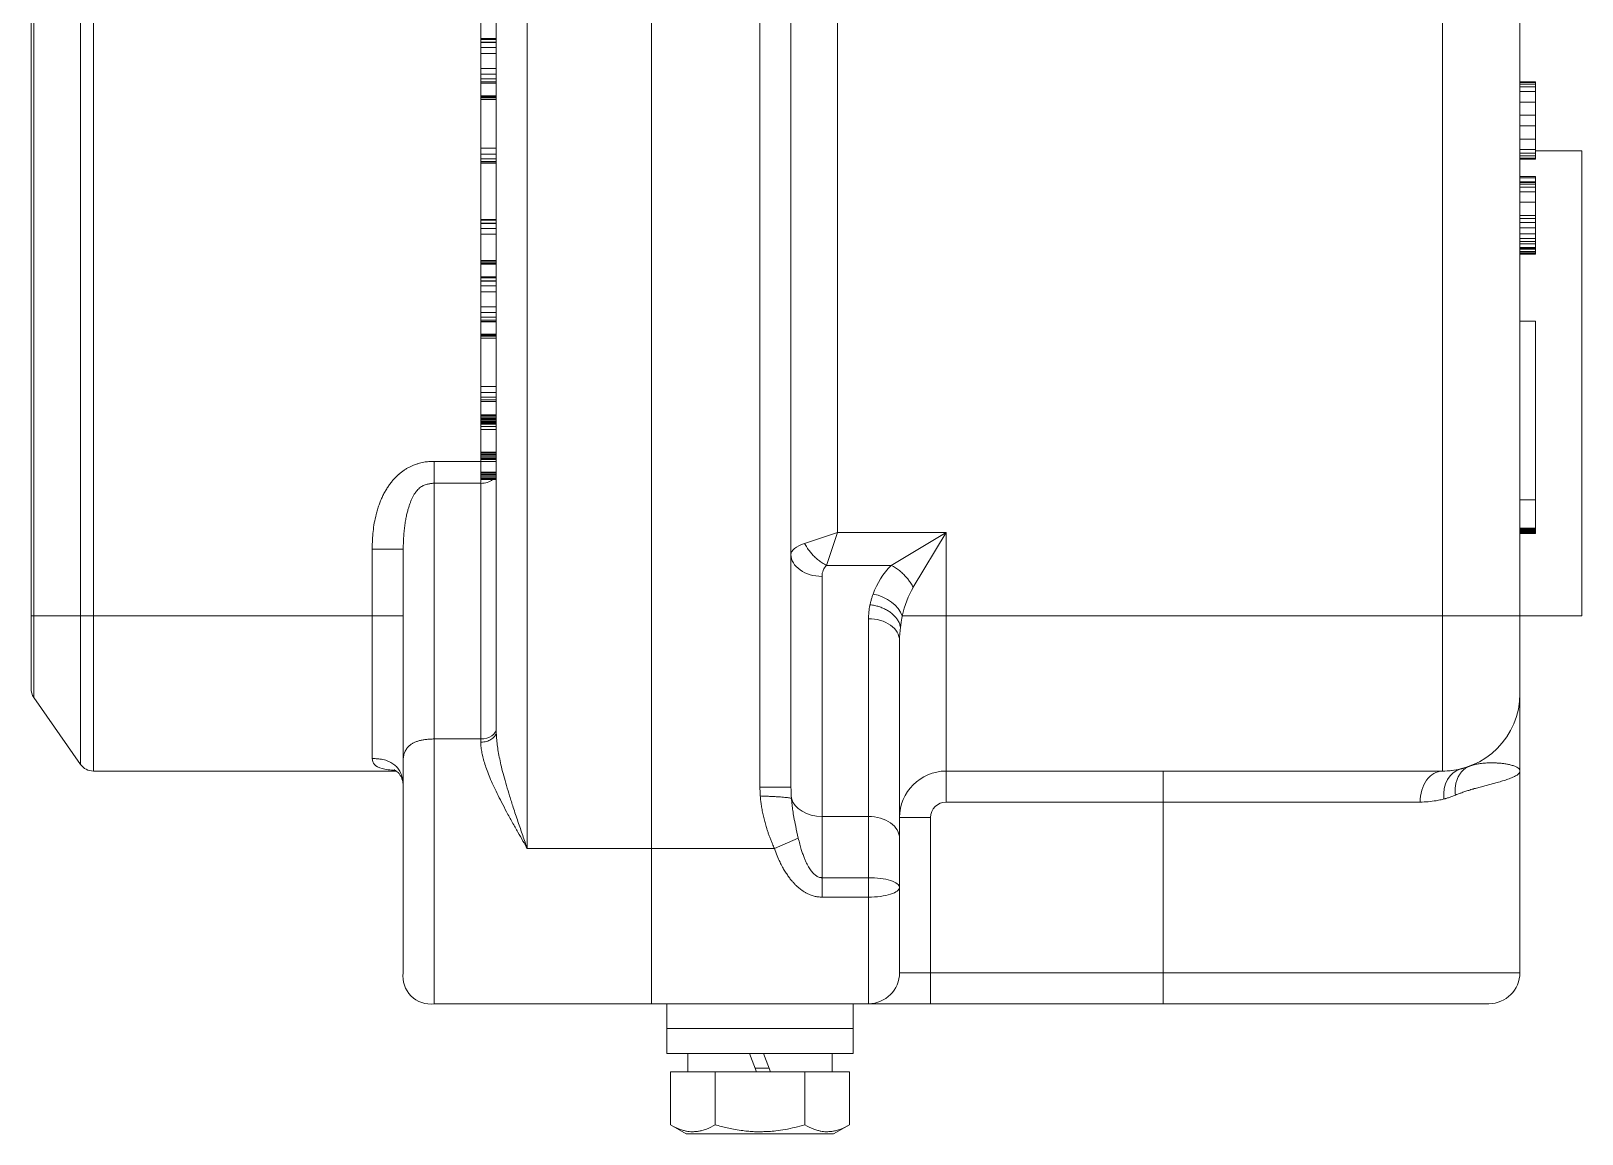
# Model space of a CAD drawing. Header units: millimetres. Extents: x -337 to 383, y -252 to 375.
# Drawn here: x -203.8 to -103.8, y -88.4 to -17.3 of the extents above; entities that cross this region are included whole.
import ezdxf

# ---------------------------------------------------------------- set-up
doc = ezdxf.new("R2010")
doc.units = ezdxf.units.MM
doc.linetypes.add('K5LT_THIN', pattern=[0])

# ---------------------------------------------------------------- blocks, each defined once
blk = doc.blocks.new('U5')
at = {"color": 7, "linetype": 'K5LT_THIN', "lineweight": 18}
for p, q in [((-163.84, -70), (-163.84, 70)), ((-163.84, -70), (-163.84, 70)), ((-203.84, -55), (-203.84, 55)), ((-203.66, -55), (-203.66, 55)), ((-200.64, -55), (-200.64, 55)), ((-199.82, -55), (-199.82, 55)), ((-112.84, -55), (-112.84, 55)), ((-107.84, -55), (-107.84, 25)), ((-171.84, -6), (-171.84, -70)), ((-173.84, -7.55), (-173.84, -62.45)), ((-156.84, -66.03), (-156.84, -8.94)), ((-154.84, -66.03), (-154.84, -8.94)), ((-174.84, -17.76), (-174.84, -12)), ((-151.84, -49.62), (-151.84, -13)), ((-174.84, -17.82), (-174.84, -17.76)), ((-173.84, -17.76), (-174.84, -17.76)), ((-173.84, -17.82), (-174.84, -17.82)), ((-174.84, -18), (-174.84, -17.82)), ((-173.84, -18), (-174.84, -18)), ((-174.84, -18.03), (-174.84, -18)), ((-174.84, -18.34), (-174.84, -18.03)), ((-173.84, -18.03), (-174.84, -18.03)), ((-174.84, -18.72), (-174.84, -18.34)), ((-173.84, -18.34), (-174.84, -18.34)), ((-174.84, -19.69), (-174.84, -18.72)), ((-173.84, -18.72), (-174.84, -18.72)), ((-174.84, -20.06), (-174.84, -19.69)), ((-173.84, -19.69), (-174.84, -19.69)), ((-174.84, -20.37), (-174.84, -20.06)), ((-173.84, -20.06), (-174.84, -20.06)), ((-174.84, -20.55), (-174.84, -20.37)), ((-173.84, -20.37), (-174.84, -20.37)), ((-173.84, -20.55), (-174.84, -20.55)), ((-174.84, -20.64), (-174.84, -20.55)), ((-174.84, -20.65), (-174.84, -20.64)), ((-173.84, -20.64), (-174.84, -20.64)), ((-174.84, -20.65), (-174.84, -20.65)), ((-173.84, -20.65), (-174.84, -20.65)), ((-173.84, -20.65), (-174.84, -20.65)), ((-174.84, -21.46), (-174.84, -20.65)), ((-107.84, -20.55), (-106.84, -20.55)), ((-107.84, -20.59), (-106.84, -20.59)), ((-107.84, -20.71), (-106.84, -20.71)), ((-107.84, -20.89), (-106.84, -20.89)), ((-106.84, -20.55), (-106.84, -20.59)), ((-106.84, -20.59), (-106.84, -20.71)), ((-106.84, -20.71), (-106.84, -20.89)), ((-106.84, -20.89), (-106.84, -21.19)), ((-173.84, -21.46), (-174.84, -21.46)), ((-174.84, -21.47), (-174.84, -21.46)), ((-173.84, -21.47), (-174.84, -21.47)), ((-174.84, -21.5), (-174.84, -21.47)), ((-174.84, -21.52), (-174.84, -21.5)), ((-173.84, -21.5), (-174.84, -21.5)), ((-173.84, -21.52), (-174.84, -21.52)), ((-174.84, -21.59), (-174.84, -21.52)), ((-173.84, -21.59), (-174.84, -21.59)), ((-174.84, -21.7), (-174.84, -21.59)), ((-174.84, -24.84), (-174.84, -21.7)), ((-173.84, -21.7), (-174.84, -21.7)), ((-107.84, -21.19), (-106.84, -21.19)), ((-107.84, -21.87), (-106.84, -21.87)), ((-106.84, -21.19), (-106.84, -21.87)), ((-106.84, -21.87), (-106.84, -22.71)), ((-107.84, -22.71), (-106.84, -22.71)), ((-106.84, -22.71), (-106.84, -23.39)), ((-107.84, -23.39), (-106.84, -23.39)), ((-106.84, -23.39), (-106.84, -24.26)), ((-174.84, -25.22), (-174.84, -24.84)), ((-173.84, -24.84), (-174.84, -24.84)), ((-107.84, -24.26), (-106.84, -24.26)), ((-107.84, -24.92), (-106.84, -24.92)), ((-106.84, -24.26), (-106.84, -24.92)), ((-106.84, -24.92), (-106.84, -25.16)), ((-106.84, -25), (-103.84, -25)), ((-103.84, -25), (-103.84, -55)), ((-174.84, -25.52), (-174.84, -25.22)), ((-173.84, -25.22), (-174.84, -25.22)), ((-173.84, -25.52), (-174.84, -25.52)), ((-174.84, -25.7), (-174.84, -25.52)), ((-173.84, -25.7), (-174.84, -25.7)), ((-174.84, -25.79), (-174.84, -25.7)), ((-174.84, -25.8), (-174.84, -25.79)), ((-173.84, -25.79), (-174.84, -25.79)), ((-174.84, -25.81), (-174.84, -25.8)), ((-173.84, -25.8), (-174.84, -25.8)), ((-173.84, -25.81), (-174.84, -25.81)), ((-174.84, -29.43), (-174.84, -25.81)), ((-107.84, -25.16), (-106.84, -25.16)), ((-107.84, -25.33), (-106.84, -25.33)), ((-107.84, -25.49), (-106.84, -25.49)), ((-107.84, -25.54), (-106.84, -25.54)), ((-106.84, -25.16), (-106.84, -25.33)), ((-106.84, -25.33), (-106.84, -25.49)), ((-106.84, -25.49), (-106.84, -25.54)), ((-107.84, -26.66), (-106.84, -26.66)), ((-107.84, -26.66), (-106.84, -26.66)), ((-107.84, -26.75), (-106.84, -26.75)), ((-106.84, -26.66), (-106.84, -26.66)), ((-106.84, -26.66), (-106.84, -26.75)), ((-106.84, -26.75), (-106.84, -27.01)), ((-107.84, -27.01), (-106.84, -27.01)), ((-107.84, -27.01), (-106.84, -27.01)), ((-107.84, -27.05), (-106.84, -27.05)), ((-107.84, -27.16), (-106.84, -27.16)), ((-107.84, -27.35), (-106.84, -27.35)), ((-107.84, -27.65), (-106.84, -27.65)), ((-106.84, -27.01), (-106.84, -27.05)), ((-106.84, -27.01), (-106.84, -27.01)), ((-106.84, -27.05), (-106.84, -27.16)), ((-106.84, -27.16), (-106.84, -27.35)), ((-106.84, -27.35), (-106.84, -27.65)), ((-106.84, -27.65), (-106.84, -28.32)), ((-107.84, -28.32), (-106.84, -28.32)), ((-106.84, -28.32), (-106.84, -29.17)), ((-173.84, -29.43), (-174.84, -29.43)), ((-174.84, -29.48), (-174.84, -29.43)), ((-174.84, -29.67), (-174.84, -29.48)), ((-173.84, -29.48), (-174.84, -29.48)), ((-173.84, -29.67), (-174.84, -29.67)), ((-174.84, -29.7), (-174.84, -29.67)), ((-174.84, -30.01), (-174.84, -29.7)), ((-173.84, -29.7), (-174.84, -29.7)), ((-107.84, -29.17), (-106.84, -29.17)), ((-107.84, -29.38), (-106.84, -29.38)), ((-107.84, -29.62), (-106.84, -29.62)), ((-107.84, -29.98), (-106.84, -29.98)), ((-106.84, -29.17), (-106.84, -29.38)), ((-106.84, -29.38), (-106.84, -29.62)), ((-106.84, -29.62), (-106.84, -29.98)), ((-106.84, -29.98), (-106.84, -30.35)), ((-174.84, -30.39), (-174.84, -30.01)), ((-173.84, -30.01), (-174.84, -30.01)), ((-174.84, -32.08), (-174.84, -30.39)), ((-173.84, -30.39), (-174.84, -30.39)), ((-107.84, -30.35), (-106.84, -30.35)), ((-107.84, -30.66), (-106.84, -30.66)), ((-107.84, -30.85), (-106.84, -30.85)), ((-107.84, -31), (-106.84, -31)), ((-106.84, -30.35), (-106.84, -30.66)), ((-106.84, -30.66), (-106.84, -30.85)), ((-106.84, -30.85), (-106.84, -31)), ((-106.84, -31), (-106.84, -31.24)), ((-107.84, -31.24), (-106.84, -31.24)), ((-107.84, -31.31), (-106.84, -31.31)), ((-107.84, -31.35), (-106.84, -31.35)), ((-107.84, -31.49), (-106.84, -31.49)), ((-107.84, -31.58), (-106.84, -31.58)), ((-107.84, -31.64), (-106.84, -31.64)), ((-107.84, -31.66), (-106.84, -31.66)), ((-106.84, -31.24), (-106.84, -31.31)), ((-106.84, -31.31), (-106.84, -31.35)), ((-106.84, -31.35), (-106.84, -31.49)), ((-106.84, -31.49), (-106.84, -31.58)), ((-106.84, -31.58), (-106.84, -31.64)), ((-106.84, -31.64), (-106.84, -31.66)), ((-173.84, -32.08), (-174.84, -32.08)), ((-174.84, -32.16), (-174.84, -32.08)), ((-173.84, -32.16), (-174.84, -32.16)), ((-174.84, -32.25), (-174.84, -32.16)), ((-174.84, -32.3), (-174.84, -32.25)), ((-173.84, -32.25), (-174.84, -32.25)), ((-173.84, -32.3), (-174.84, -32.3)), ((-174.84, -32.32), (-174.84, -32.3)), ((-174.84, -32.32), (-174.84, -32.32)), ((-173.84, -32.32), (-174.84, -32.32)), ((-173.84, -32.32), (-174.84, -32.32)), ((-174.84, -33.13), (-174.84, -32.32)), ((-173.84, -33.13), (-174.84, -33.13)), ((-174.84, -33.19), (-174.84, -33.13)), ((-174.84, -33.38), (-174.84, -33.19)), ((-173.84, -33.19), (-174.84, -33.19)), ((-174.84, -33.4), (-174.84, -33.38)), ((-173.84, -33.38), (-174.84, -33.38)), ((-174.84, -33.71), (-174.84, -33.4)), ((-173.84, -33.4), (-174.84, -33.4)), ((-173.84, -33.71), (-174.84, -33.71)), ((-174.84, -34.1), (-174.84, -33.71)), ((-173.84, -34.1), (-174.84, -34.1)), ((-174.84, -35.06), (-174.84, -34.1)), ((-173.84, -35.06), (-174.84, -35.06)), ((-174.84, -35.44), (-174.84, -35.06)), ((-173.84, -35.44), (-174.84, -35.44)), ((-174.84, -35.74), (-174.84, -35.44)), ((-174.84, -35.92), (-174.84, -35.74)), ((-173.84, -35.74), (-174.84, -35.74)), ((-173.84, -35.92), (-174.84, -35.92)), ((-174.84, -36.01), (-174.84, -35.92)), ((-107.84, -36), (-106.84, -36)), ((-106.84, -36), (-106.84, -47.5)), ((-174.84, -36.02), (-174.84, -36.01)), ((-173.84, -36.01), (-174.84, -36.01)), ((-174.84, -36.03), (-174.84, -36.02)), ((-173.84, -36.02), (-174.84, -36.02)), ((-173.84, -36.03), (-174.84, -36.03)), ((-174.84, -36.83), (-174.84, -36.03)), ((-174.84, -36.85), (-174.84, -36.83)), ((-173.84, -36.83), (-174.84, -36.83)), ((-174.84, -36.87), (-174.84, -36.85)), ((-173.84, -36.85), (-174.84, -36.85)), ((-174.84, -36.89), (-174.84, -36.87)), ((-173.84, -36.87), (-174.84, -36.87)), ((-174.84, -36.96), (-174.84, -36.89)), ((-173.84, -36.89), (-174.84, -36.89)), ((-174.84, -37.08), (-174.84, -36.96)), ((-173.84, -36.96), (-174.84, -36.96)), ((-173.84, -37.08), (-174.84, -37.08)), ((-174.84, -40.21), (-174.84, -37.08)), ((-174.84, -40.59), (-174.84, -40.21)), ((-173.84, -40.21), (-174.84, -40.21)), ((-174.84, -40.9), (-174.84, -40.59)), ((-173.84, -40.59), (-174.84, -40.59)), ((-174.84, -41.07), (-174.84, -40.9)), ((-173.84, -40.9), (-174.84, -40.9)), ((-173.84, -41.07), (-174.84, -41.07)), ((-174.84, -41.16), (-174.84, -41.07)), ((-174.84, -41.17), (-174.84, -41.16)), ((-173.84, -41.16), (-174.84, -41.16)), ((-173.84, -41.17), (-174.84, -41.17)), ((-174.84, -41.18), (-174.84, -41.17)), ((-173.84, -41.18), (-174.84, -41.18)), ((-174.84, -42.02), (-174.84, -41.18)), ((-174.84, -42.04), (-174.84, -42.02)), ((-173.84, -42.02), (-174.84, -42.02)), ((-174.84, -42.09), (-174.84, -42.04)), ((-173.84, -42.04), (-174.84, -42.04)), ((-174.84, -42.17), (-174.84, -42.09)), ((-173.84, -42.09), (-174.84, -42.09)), ((-173.84, -42.17), (-174.84, -42.17)), ((-174.84, -42.26), (-174.84, -42.17)), ((-173.84, -42.26), (-174.84, -42.26)), ((-174.84, -42.26), (-174.84, -42.26)), ((-173.84, -42.26), (-174.84, -42.26)), ((-174.84, -42.34), (-174.84, -42.26)), ((-173.84, -42.34), (-174.84, -42.34)), ((-174.84, -42.42), (-174.84, -42.34)), ((-174.84, -42.49), (-174.84, -42.42)), ((-173.84, -42.42), (-174.84, -42.42)), ((-174.84, -42.5), (-174.84, -42.49)), ((-173.84, -42.49), (-174.84, -42.49)), ((-174.84, -42.52), (-174.84, -42.5)), ((-173.84, -42.5), (-174.84, -42.5)), ((-174.84, -42.58), (-174.84, -42.52)), ((-173.84, -42.52), (-174.84, -42.52)), ((-174.84, -42.64), (-174.84, -42.58)), ((-173.84, -42.58), (-174.84, -42.58)), ((-173.84, -42.64), (-174.84, -42.64)), ((-174.84, -42.79), (-174.84, -42.64)), ((-174.84, -42.98), (-174.84, -42.79)), ((-173.84, -42.79), (-174.84, -42.79)), ((-174.84, -44.44), (-174.84, -42.98)), ((-173.84, -42.98), (-174.84, -42.98)), ((-174.84, -44.45), (-174.84, -44.44)), ((-173.84, -44.44), (-174.84, -44.44)), ((-173.84, -44.45), (-174.84, -44.45)), ((-174.84, -44.51), (-174.84, -44.45)), ((-173.84, -44.51), (-174.84, -44.51)), ((-174.84, -44.59), (-174.84, -44.51)), ((-174.84, -44.67), (-174.84, -44.59)), ((-173.84, -44.59), (-174.84, -44.59)), ((-174.84, -44.68), (-174.84, -44.67)), ((-173.84, -44.67), (-174.84, -44.67)), ((-173.84, -44.68), (-174.84, -44.68)), ((-174.84, -44.76), (-174.84, -44.68)), ((-174.84, -44.84), (-174.84, -44.76)), ((-173.84, -44.76), (-174.84, -44.76)), ((-174.84, -44.91), (-174.84, -44.84)), ((-173.84, -44.84), (-174.84, -44.84)), ((-173.84, -44.91), (-174.84, -44.91)), ((-174.84, -44.92), (-174.84, -44.91)), ((-173.84, -44.92), (-174.84, -44.92)), ((-174.84, -45.03), (-174.84, -44.92)), ((-174.84, -45.03), (-177.84, -45.03)), ((-177.84, -46.44), (-177.84, -45.03)), ((-173.84, -45.03), (-174.84, -45.03)), ((-174.84, -45.03), (-174.84, -45.72)), ((-174.84, -45.74), (-174.84, -45.72)), ((-173.84, -45.72), (-174.84, -45.72)), ((-174.84, -45.79), (-174.84, -45.74)), ((-173.84, -45.74), (-174.84, -45.74)), ((-173.84, -45.79), (-174.84, -45.79)), ((-174.84, -45.87), (-174.84, -45.79)), ((-174.84, -45.96), (-174.84, -45.87)), ((-173.84, -45.87), (-174.84, -45.87)), ((-174.84, -46.05), (-174.84, -45.96)), ((-173.84, -45.96), (-174.84, -45.96)), ((-173.84, -45.96), (-174.84, -45.96)), ((-174.84, -45.96), (-174.84, -45.96)), ((-174.84, -46.44), (-177.84, -46.44)), ((-177.84, -62.93), (-177.84, -46.44)), ((-174.84, -46.13), (-174.84, -46.05)), ((-173.84, -46.05), (-174.84, -46.05)), ((-174.84, -46.17), (-174.84, -46.13)), ((-173.84, -46.13), (-174.84, -46.13)), ((-173.84, -46.17), (-174.84, -46.17)), ((-174.84, -46.2), (-174.84, -46.17)), ((-173.84, -46.2), (-174.84, -46.2)), ((-174.84, -46.2), (-174.84, -46.2)), ((-173.84, -46.2), (-174.84, -46.2)), ((-174.84, -46.2), (-174.84, -46.44)), ((-174.84, -62.93), (-174.84, -46.44)), ((-107.84, -47.5), (-106.84, -47.5)), ((-106.84, -47.5), (-106.84, -49.33)), ((-153.96, -50.32), (-151.84, -49.62)), ((-152.55, -51.74), (-151.84, -49.62)), ((-151.84, -49.62), (-144.84, -49.62)), ((-148.38, -51.74), (-144.84, -49.62)), ((-146.96, -53.15), (-144.84, -49.62)), ((-144.84, -49.62), (-144.84, -55)), ((-107.84, -49.33), (-106.84, -49.33)), ((-107.84, -49.39), (-106.84, -49.39)), ((-107.84, -49.44), (-106.84, -49.44)), ((-107.84, -49.49), (-106.84, -49.49)), ((-107.84, -49.55), (-106.84, -49.55)), ((-107.84, -49.61), (-106.84, -49.61)), ((-107.84, -49.64), (-106.84, -49.64)), ((-107.84, -49.67), (-106.84, -49.67)), ((-107.84, -49.68), (-106.84, -49.68)), ((-107.84, -49.69), (-106.84, -49.69)), ((-106.84, -49.33), (-106.84, -49.39)), ((-106.84, -49.39), (-106.84, -49.44)), ((-106.84, -49.44), (-106.84, -49.49)), ((-106.84, -49.49), (-106.84, -49.55)), ((-106.84, -49.55), (-106.84, -49.61)), ((-106.84, -49.61), (-106.84, -49.64)), ((-106.84, -49.64), (-106.84, -49.67)), ((-106.84, -49.67), (-106.84, -49.68)), ((-106.84, -49.68), (-106.84, -49.69)), ((-181.84, -55), (-181.84, -50.69)), ((-179.84, -50.69), (-181.84, -50.69)), ((-179.84, -64.34), (-179.84, -50.69)), ((-152.55, -51.74), (-148.38, -51.74)), ((-152.84, -67.93), (-152.84, -52.44)), ((-203.84, -59.68), (-203.84, -55)), ((-203.84, -55), (-203.66, -55)), ((-203.66, -55), (-200.64, -55)), ((-203.66, -60.26), (-203.66, -55)), ((-200.64, -64.57), (-200.64, -55)), ((-199.82, -55), (-200.64, -55)), ((-181.84, -55), (-199.82, -55)), ((-199.82, -65), (-199.82, -55)), ((-181.84, -64.19), (-181.84, -55)), ((-179.84, -55), (-181.84, -55)), ((-147.66, -55), (-144.84, -55)), ((-144.84, -55), (-112.84, -55)), ((-144.84, -65), (-144.84, -55)), ((-112.84, -55), (-112.84, -65)), ((-107.84, -55), (-112.84, -55)), ((-107.84, -55), (-103.84, -55)), ((-107.84, -55), (-107.84, -60)), ((-149.84, -67.93), (-149.84, -55.17)), ((-147.84, -69.34), (-147.84, -56.59)), ((-107.84, -65), (-107.84, -60)), ((-203.66, -60.26), (-200.64, -64.57)), ((-174.84, -62.93), (-177.84, -62.93)), ((-177.84, -80), (-177.84, -62.93)), ((-174.84, -63.14), (-174.84, -62.93)), ((-180.29, -65), (-199.82, -65)), ((-179.84, -78), (-179.84, -64.34)), ((-144.84, -65), (-112.84, -65)), ((-130.84, -65), (-144.84, -65)), ((-144.84, -65), (-144.84, -67)), ((-112.84, -65), (-130.84, -65)), ((-130.84, -65), (-130.84, -67)), ((-107.84, -65), (-107.84, -78)), ((-107.84, -65), (-107.84, -65)), ((-107.84, -65), (-107.84, -65)), ((-179.84, -65.6), (-179.84, -74.4)), ((-156.84, -66.03), (-154.84, -66.03)), ((-144.84, -67), (-130.84, -67)), ((-130.84, -67), (-130.84, -78)), ((-130.84, -67), (-114.28, -67)), ((-152.84, -67.93), (-149.84, -67.93)), ((-152.84, -71.88), (-152.84, -67.93)), ((-149.84, -71.88), (-149.84, -67.93)), ((-145.84, -68), (-147.84, -68)), ((-145.84, -78), (-145.84, -68)), ((-163.84, -70), (-171.84, -70)), ((-163.84, -80), (-163.84, -70)), ((-155.91, -70), (-163.84, -70)), ((-163.84, -80), (-163.84, -70)), ((-155.91, -70), (-154.37, -69.32)), ((-147.84, -72.5), (-147.84, -69.34)), ((-152.84, -71.88), (-149.84, -71.88)), ((-152.84, -71.88), (-152.84, -73.13)), ((-149.84, -73.13), (-149.84, -71.88)), ((-147.84, -72.5), (-147.84, -78)), ((-147.84, -72.5), (-147.84, -78)), ((-147.84, -72.5), (-147.84, -73)), ((-147.84, -72.5), (-147.84, -73)), ((-147.84, -73), (-147.84, -72.5)), ((-147.84, -73), (-147.84, -72.5)), ((-152.84, -73.13), (-149.84, -73.13)), ((-149.84, -73.13), (-149.84, -80)), ((-179.84, -78), (-179.84, -75.66)), ((-147.84, -78), (-145.84, -78)), ((-145.84, -80), (-145.84, -78)), ((-145.84, -78), (-130.84, -78)), ((-130.84, -78), (-130.84, -80)), ((-130.84, -78), (-107.84, -78)), ((-171.84, -80), (-177.84, -80)), ((-163.84, -80), (-171.84, -80)), ((-149.84, -80), (-163.84, -80)), ((-162.84, -81.6), (-162.84, -80)), ((-162.84, -80), (-156.84, -80)), ((-156.84, -80), (-150.84, -80)), ((-150.84, -81.6), (-150.84, -80)), ((-145.84, -80), (-149.84, -80)), ((-145.84, -80), (-130.84, -80)), ((-130.84, -80), (-109.84, -80)), ((-162.84, -83.2), (-162.84, -81.6)), ((-162.84, -81.6), (-156.84, -81.6)), ((-162.84, -81.6), (-156.84, -81.6)), ((-156.84, -81.6), (-150.84, -81.6)), ((-156.84, -81.6), (-150.84, -81.6)), ((-150.84, -83.2), (-150.84, -81.6)), ((-162.84, -83.2), (-156.84, -83.2)), ((-161.49, -84.4), (-161.49, -83.2)), ((-157.51, -83.2), (-157.07, -84.4)), ((-156.84, -83.2), (-150.84, -83.2)), ((-156.61, -83.2), (-156.17, -84.4)), ((-152.19, -84.4), (-152.19, -83.2)), ((-162.61, -84.4), (-162.61, -87.81)), ((-159.73, -84.4), (-162.61, -84.4)), ((-159.73, -84.4), (-159.73, -87.81)), ((-153.95, -84.4), (-159.73, -84.4)), ((-157.16, -84.15), (-156.27, -84.15)), ((-151.07, -84.4), (-153.95, -84.4)), ((-153.95, -84.4), (-153.95, -87.81)), ((-151.07, -84.4), (-151.07, -87.81)), ((-162.61, -87.81), (-161.59, -88.4)), ((-151.07, -87.81), (-152.09, -88.4)), ((-161.59, -88.4), (-152.09, -88.4))]:
    blk.add_line(p, q, dxfattribs=at)
for centre, radius, start, end in [((-151.84, -52.44), 1, 135, 180), ((-144.84, -55.27), 5, 135, 160.2901), ((-202.84, -59.68), 1, 180, 215), ((-112.84, -60), 5, 270, 0), ((-199.82, -64), 1, 215, 270), ((-144.84, -68), 3, 90, 179.9996), ((-112.84, -60), 5, 270, 283.7231), ((-112.84, -60), 5, 283.7231, 290.7022), ((-109, -65), 1.16, 359.9699, 0.0253), ((-144.84, -68), 1, 90, 180), ((-178.09, -78.25), 1.77, 171.8699, 278.1301), ((-178.09, -78.25), 1.77, 171.8699, 278.1301), ((-149.84, -78), 2, 270, 0), ((-149.84, -78), 2, 270, 0), ((-109.84, -78), 2, 270, 0), ((-171.84, -78), 2, 268.2739, 270)]:
    blk.add_arc(centre, radius, start, end, dxfattribs=at)
for centre, major_axis, ratio, start_param, end_param in [((-174.84, -45.74), (1, 0), 0.70711, 4.71239, 5.57303), ((-151.84, -51.03), (-3, 0), 0.33333, 5.49779, 6.28319), ((-152.84, -51.03), (2, 0), 0.70711, 3.14159, 4.71239), ((-149.55, -55), (-1.88, 0.67), 0.68546, 3.62319, 4.95319), ((-144.84, -56.69), (0, -5), 0.6, 3.92699, 4.36839), ((-149.84, -56.59), (2, 0), 0.70711, 0, 1.5708), ((-174.84, -62.22), (1, 0), 0.70711, 4.71239, 6.28319), ((-112.84, -67), (0, 2), 0.72, 0, 1.5708), ((-111.18, -66.8), (0.47, -1.94), 0.77763, 3.14159, 4.52473), ((-152.84, -66.51), (2, 0), 0.70711, 3.3138, 4.71239), ((-149.84, -69.34), (2, 0), 0.70711, 0, 1.5708), ((-149.84, -72.5), (2, 0), 0.3125, 0, 1.5708), ((-149.84, -72.5), (2, 0), 0.3125, 4.71239, 6.28319)]:
    blk.add_ellipse(centre, major_axis=major_axis, ratio=ratio, start_param=start_param, end_param=end_param, dxfattribs=at)
for points, knots in [([(-181.84, -50.69), (-181.84, -50.67), (-181.84, -50.64), (-181.84, -50.45), (-181.83, -50.27), (-181.81, -49.91), (-181.8, -49.73), (-181.76, -49.37), (-181.74, -49.18), (-181.67, -48.82), (-181.63, -48.63), (-181.56, -48.35), (-181.53, -48.25), (-181.47, -48.04), (-181.44, -47.94), (-181.37, -47.75), (-181.34, -47.66), (-181.26, -47.47), (-181.22, -47.38), (-181.14, -47.21), (-181.09, -47.12), (-181.03, -47), (-181, -46.96), (-180.96, -46.88), (-180.93, -46.84), (-180.88, -46.76), (-180.86, -46.72), (-180.81, -46.65), (-180.79, -46.62), (-180.74, -46.54), (-180.71, -46.51), (-180.66, -46.44), (-180.63, -46.4), (-180.58, -46.33), (-180.55, -46.3), (-180.5, -46.24), (-180.48, -46.21), (-180.42, -46.15), (-180.4, -46.12), (-180.34, -46.06), (-180.31, -46.04), (-180.27, -45.99), (-180.25, -45.98), (-180.22, -45.95), (-180.21, -45.94), (-180.17, -45.9), (-180.15, -45.88), (-180.12, -45.86), (-180.11, -45.85), (-180.08, -45.82), (-180.05, -45.8), (-179.99, -45.75), (-179.97, -45.73), (-179.91, -45.69), (-179.88, -45.66), (-179.82, -45.62), (-179.78, -45.6), (-179.73, -45.56), (-179.7, -45.54), (-179.64, -45.51), (-179.61, -45.49), (-179.55, -45.45), (-179.52, -45.44), (-179.46, -45.4), (-179.43, -45.39), (-179.37, -45.36), (-179.34, -45.35), (-179.28, -45.32), (-179.26, -45.31), (-179.19, -45.28), (-179.15, -45.27), (-179.07, -45.24), (-179.03, -45.22), (-178.92, -45.19), (-178.86, -45.17), (-178.73, -45.13), (-178.67, -45.12), (-178.55, -45.09), (-178.49, -45.08), (-178.37, -45.06), (-178.32, -45.06), (-178.22, -45.05), (-178.16, -45.04), (-178.06, -45.04), (-178.02, -45.03), (-177.95, -45.03), (-177.93, -45.03), (-177.88, -45.03), (-177.86, -45.03), (-177.84, -45.03)], [1.97251, 1.97251, 1.97251, 1.97251, 2.2104, 2.2104, 4.1971, 4.1971, 6.19269, 6.19269, 8.20343, 8.20343, 10.23751, 10.23751, 11.35947, 11.35947, 12.48788, 12.48788, 13.52244, 13.52244, 14.5688, 14.5688, 15.51595, 15.51595, 15.99594, 15.99594, 16.4811, 16.4811, 16.90885, 16.90885, 17.342, 17.342, 17.78157, 17.78157, 18.22851, 18.22851, 18.61744, 18.61744, 19.01375, 19.01375, 19.39904, 19.39904, 19.79341, 19.79341, 19.98301, 19.98301, 20.16915, 20.16915, 20.49114, 20.49114, 20.5317, 20.5317, 20.88833, 20.88833, 21.23383, 21.23383, 21.58322, 21.58322, 21.92289, 21.92289, 22.24573, 22.24573, 22.56128, 22.56128, 22.87846, 22.87846, 23.18979, 23.18979, 23.47275, 23.47275, 23.75203, 23.75203, 24.14291, 24.14291, 24.52905, 24.52905, 25.15197, 25.15197, 25.74939, 25.74939, 26.32935, 26.32935, 26.82701, 26.82701, 27.35676, 27.35676, 27.79435, 27.79435, 28.01384, 28.01384, 28.23226, 28.23226, 28.23226, 28.23226]), ([(-179.84, -50.69), (-179.84, -50.37), (-179.82, -49.93), (-179.77, -49.38), (-179.72, -49.04), (-179.67, -48.71), (-179.61, -48.42), (-179.54, -48.16), (-179.47, -47.93), (-179.4, -47.73), (-179.33, -47.54), (-179.25, -47.36), (-179.16, -47.19), (-179.06, -47.04), (-178.95, -46.91), (-178.84, -46.79), (-178.73, -46.7), (-178.61, -46.62), (-178.49, -46.56), (-178.37, -46.52), (-178.25, -46.49), (-178.14, -46.47), (-178.05, -46.45), (-177.97, -46.45), (-177.91, -46.44), (-177.86, -46.44), (-177.84, -46.44)], [0, 0, 0, 0, 4.42678, 6.1988, 7.94681, 9.60483, 11.12497, 12.52742, 13.79106, 14.95736, 16.03002, 17.11214, 18.15672, 19.19633, 20.17376, 21.078, 21.90023, 22.68165, 23.46011, 24.19079, 24.87368, 25.43655, 25.90773, 26.32699, 26.68084, 27, 27, 27, 27]), ([(-152.55, -51.74), (-152.64, -51.69), (-152.82, -51.59), (-153.06, -51.41), (-153.28, -51.22), (-153.48, -51.02), (-153.65, -50.81), (-153.82, -50.58), (-153.92, -50.41), (-153.96, -50.32)], [0, 0, 0, 0, 1.63177, 3.1152, 4.42921, 5.78177, 7.0926, 8.38276, 10, 10, 10, 10]), ([(-148.38, -51.74), (-148.28, -51.78), (-148.1, -51.89), (-147.86, -52.06), (-147.64, -52.25), (-147.45, -52.45), (-147.27, -52.66), (-147.1, -52.89), (-147.01, -53.06), (-146.96, -53.15)], [0, 0, 0, 0, 1.63175, 3.11514, 4.42913, 5.78166, 7.09246, 8.3826, 10, 10, 10, 10]), ([(-149.74, -54.28), (-149.74, -54.26), (-149.74, -54.24), (-149.71, -54.15), (-149.7, -54.08), (-149.66, -53.93), (-149.64, -53.85), (-149.59, -53.72), (-149.57, -53.65), (-149.55, -53.59)], [-0.16631, -0.16631, -0.16631, -0.16631, 0, 0, 0.68548, 0.68548, 1.37801, 1.37801, 2, 2, 2, 2]), ([(-149.84, -55.17), (-149.84, -55.1), (-149.84, -55.02), (-149.83, -54.88), (-149.82, -54.8), (-149.81, -54.66), (-149.8, -54.59), (-149.78, -54.46), (-149.77, -54.4), (-149.75, -54.31), (-149.75, -54.3), (-149.74, -54.28)], [0, 0, 0, 0, 0.52709, 0.52709, 1.05708, 1.05708, 1.52683, 1.52683, 2, 2, 2.13008, 2.13008, 2.13008, 2.13008]), ([(-147.78, -55.71), (-147.8, -55.63), (-147.84, -55.48), (-147.95, -55.26), (-148.1, -55.07), (-148.27, -54.9), (-148.46, -54.74), (-148.68, -54.6), (-148.92, -54.49), (-149.17, -54.39), (-149.45, -54.32), (-149.64, -54.29), (-149.74, -54.28)], [0, 0, 0, 0, 1.53201, 2.91942, 4.15523, 5.4215, 6.67136, 7.90934, 9.14589, 10.35918, 11.59853, 13, 13, 13, 13]), ([(-147.78, -55.71), (-147.77, -55.65), (-147.76, -55.54), (-147.73, -55.38), (-147.7, -55.2), (-147.68, -55.08), (-147.66, -55)], [0, 0, 0, 0, 1.81741, 3.41347, 4.78816, 7, 7, 7, 7]), ([(-174.84, -63.14), (-174.77, -63.14), (-174.64, -63.13), (-174.47, -63.09), (-174.32, -63.04), (-174.19, -62.97), (-174.07, -62.89), (-173.97, -62.8), (-173.9, -62.7), (-173.85, -62.58), (-173.84, -62.5), (-173.84, -62.45)], [0, 0, 0, 0, 1.56035, 2.92166, 4.1377, 5.38602, 6.67166, 7.93968, 9.21288, 10.46024, 12, 12, 12, 12]), ([(-173.84, -62.45), (-173.84, -62.59), (-173.83, -62.88), (-173.78, -63.31), (-173.72, -63.75), (-173.62, -64.23), (-173.51, -64.75), (-173.36, -65.32), (-173.18, -65.94), (-172.98, -66.62), (-172.73, -67.4), (-172.45, -68.25), (-172.14, -69.14), (-171.94, -69.72), (-171.84, -70)], [0, 0, 0, 0, 0.94232, 1.85395, 2.73223, 3.71427, 4.75354, 5.88232, 7.11264, 8.43837, 9.86704, 11.64227, 13.36564, 15, 15, 15, 15]), ([(-174.84, -63.14), (-174.84, -63.25), (-174.83, -63.47), (-174.77, -63.81), (-174.69, -64.17), (-174.58, -64.56), (-174.44, -64.97), (-174.26, -65.43), (-174.04, -65.92), (-173.79, -66.45), (-173.5, -67.02), (-173.17, -67.64), (-172.82, -68.29), (-172.46, -68.92), (-172.14, -69.48), (-171.93, -69.84), (-171.84, -70)], [0, 0, 0, 0, 0.91652, 1.82743, 2.72066, 3.723, 4.76464, 5.89066, 7.09216, 8.39702, 9.78485, 11.28959, 12.91425, 14.44859, 15.82476, 17, 17, 17, 17]), ([(-181.84, -64.19), (-181.75, -64.19), (-181.59, -64.2), (-181.36, -64.22), (-181.15, -64.26), (-180.97, -64.3), (-180.8, -64.37), (-180.64, -64.44), (-180.51, -64.52), (-180.39, -64.61), (-180.28, -64.71), (-180.18, -64.82), (-180.1, -64.94), (-180.02, -65.09), (-179.96, -65.24), (-179.91, -65.41), (-179.87, -65.6), (-179.84, -65.81), (-179.84, -65.96), (-179.84, -66.03)], [0, 0, 0, 0, 1.63344, 3.04974, 4.27033, 5.45067, 6.59076, 7.65675, 8.66464, 9.61442, 10.52159, 11.44912, 12.44073, 13.49955, 14.63066, 15.81395, 17.04199, 18.44521, 20, 20, 20, 20]), ([(-179.84, -66.03), (-179.84, -65.96), (-179.84, -65.89), (-179.86, -65.75), (-179.87, -65.68), (-179.91, -65.54), (-179.93, -65.47), (-179.99, -65.35), (-180.02, -65.29), (-180.09, -65.18), (-180.13, -65.13), (-180.21, -65.06), (-180.25, -65.03), (-180.29, -65), (-180.29, -65), (-180.33, -64.97), (-180.37, -64.95), (-180.42, -64.93), (-180.43, -64.92), (-180.43, -64.92)], [0.00619, 0.00619, 0.00619, 0.00619, 6.18826, 6.18826, 12.14792, 12.14792, 17.81983, 17.81983, 23.25232, 23.25232, 28.49922, 28.49922, 33.20267, 33.20267, 33.67713, 33.67713, 38.94582, 38.94582, 44, 44, 44, 44]), ([(-180.38, -64.93), (-180.4, -64.93), (-180.42, -64.93), (-180.43, -64.92), (-180.43, -64.92), (-180.43, -64.92)], [123.87822, 123.87822, 123.87822, 123.87822, 132.70869, 132.70869, 140, 140, 140, 140]), ([(-112, -66.55), (-112.02, -66.43), (-112.03, -66.22), (-112, -65.92), (-111.94, -65.66), (-111.85, -65.42), (-111.73, -65.21), (-111.59, -65.03), (-111.44, -64.88), (-111.26, -64.76), (-111.14, -64.7), (-111.07, -64.68)], [0, 0, 0, 0, 1.65013, 3.13952, 4.44428, 5.77085, 7.07522, 8.33862, 9.56323, 10.76947, 12, 12, 12, 12]), ([(-107.84, -65), (-107.84, -65.05), (-107.88, -65.15), (-108.05, -65.28), (-108.3, -65.4), (-108.59, -65.52), (-108.93, -65.63), (-109.28, -65.73), (-109.61, -65.82), (-109.93, -65.9), (-110.24, -65.99), (-110.55, -66.07), (-110.85, -66.15), (-111.13, -66.24), (-111.39, -66.32), (-111.63, -66.41), (-111.83, -66.48), (-111.95, -66.53), (-112, -66.55)], [0, 0, 0, 0, 2.33531, 4.41066, 6.1563, 7.93977, 9.5553, 10.97859, 12.1403, 13.19873, 14.19975, 15.11822, 15.96481, 16.73104, 17.42884, 18.09225, 18.60849, 19, 19, 19, 19]), ([(-111.65, -64.86), (-111.65, -64.86), (-111.65, -64.86), (-111.65, -64.86), (-111.65, -64.86), (-111.65, -64.86), (-111.65, -64.86), (-111.65, -64.86), (-111.65, -64.86), (-111.65, -64.86), (-111.65, -64.86), (-111.65, -64.86), (-111.65, -64.86), (-111.64, -64.85), (-111.64, -64.85), (-111.63, -64.85), (-111.63, -64.85), (-111.61, -64.85), (-111.6, -64.84), (-111.58, -64.84), (-111.57, -64.84), (-111.54, -64.83), (-111.52, -64.82), (-111.5, -64.82)], [0.0001, 0.0001, 0.0001, 0.0001, 0.005, 0.005, 0.00968, 0.00968, 0.02, 0.02, 0.04, 0.04, 0.08, 0.08, 0.16, 0.16, 0.31999, 0.31999, 0.63998, 0.63998, 1.23998, 1.23998, 1.83998, 1.83998, 3, 3, 3, 3]), ([(-107.84, -65), (-107.84, -65), (-107.84, -65), (-107.84, -64.99), (-107.84, -64.99), (-107.84, -64.99), (-107.84, -64.99), (-107.84, -64.98), (-107.84, -64.98), (-107.84, -64.98), (-107.84, -64.97), (-107.84, -64.96), (-107.85, -64.94), (-107.87, -64.9), (-107.92, -64.83), (-108.03, -64.75), (-108.21, -64.67), (-108.44, -64.6), (-108.68, -64.55), (-108.92, -64.51), (-109.17, -64.49), (-109.41, -64.47), (-109.65, -64.47), (-109.86, -64.47), (-110.06, -64.48), (-110.23, -64.5), (-110.44, -64.52), (-110.62, -64.55), (-110.8, -64.59), (-110.94, -64.63), (-111.03, -64.66), (-111.07, -64.68)], [0, 0, 0, 0, 0.11283, 0.20937, 0.28111, 0.32803, 0.40478, 0.47692, 0.56341, 0.67544, 0.85363, 1.13864, 1.68688, 2.77196, 4.77891, 7.75066, 10.95486, 13.87284, 16.23586, 18.34088, 20.32103, 22.09008, 23.70587, 25.07338, 26.2377, 27.29329, 28.22008, 29.81134, 30.53245, 31.24935, 32, 32, 32, 32]), ([(-156.82, -66.6), (-156.83, -66.5), (-156.83, -66.42), (-156.84, -66.23), (-156.84, -66.13), (-156.84, -66.03)], [0, 0, 0, 0, 0.90676, 0.90676, 2, 2, 2, 2]), ([(-156.82, -66.6), (-156.71, -66.62), (-156.51, -66.62), (-156.23, -66.63), (-155.98, -66.64), (-155.74, -66.66), (-155.52, -66.67), (-155.32, -66.69), (-155.14, -66.7), (-154.99, -66.72), (-154.87, -66.74), (-154.83, -66.75), (-154.81, -66.76)], [0, 0, 0, 0, 1.41364, 2.69774, 3.84682, 5.03336, 6.23565, 7.4842, 8.77635, 10.08278, 11.49744, 13, 13, 13, 13]), ([(-155.91, -70), (-155.95, -69.9), (-156, -69.8), (-156.07, -69.62), (-156.1, -69.55), (-156.15, -69.41), (-156.18, -69.34), (-156.23, -69.2), (-156.26, -69.13), (-156.31, -68.99), (-156.33, -68.92), (-156.38, -68.78), (-156.4, -68.71), (-156.45, -68.54), (-156.49, -68.43), (-156.54, -68.22), (-156.57, -68.11), (-156.63, -67.89), (-156.65, -67.77), (-156.7, -67.54), (-156.72, -67.42), (-156.75, -67.21), (-156.77, -67.1), (-156.78, -66.98), (-156.79, -66.96), (-156.8, -66.83), (-156.81, -66.72), (-156.82, -66.6)], [3.96656, 3.96656, 3.96656, 3.96656, 4.46765, 4.46765, 4.8067, 4.8067, 5.14175, 5.14175, 5.47292, 5.47292, 5.80026, 5.80026, 6.11261, 6.11261, 6.59794, 6.59794, 7.07508, 7.07508, 7.58177, 7.58177, 8.08002, 8.08002, 8.51473, 8.51473, 8.60747, 8.60747, 9.05452, 9.05452, 9.05452, 9.05452]), ([(-154.37, -69.32), (-154.43, -69.06), (-154.53, -68.61), (-154.65, -68.02), (-154.72, -67.56), (-154.77, -67.16), (-154.8, -66.9), (-154.81, -66.76)], [0, 0, 0, 0, 2.31094, 4.16321, 5.47343, 6.64102, 8, 8, 8, 8]), ([(-114.28, -67), (-114.1, -67), (-113.75, -66.98), (-113.3, -66.92), (-112.97, -66.86), (-112.81, -66.82), (-112.75, -66.8)], [0, 0, 0, 0, 2.29864, 4.59729, 6.15284, 7, 7, 7, 7]), ([(-112, -66.55), (-112.08, -66.58), (-112.2, -66.63), (-112.37, -66.69), (-112.5, -66.73), (-112.59, -66.76), (-112.67, -66.78), (-112.73, -66.79), (-112.75, -66.8)], [0, 0, 0, 0, 2.76867, 4.84905, 6.24114, 7.15679, 8.07641, 9, 9, 9, 9]), ([(-155.91, -70), (-155.85, -70.16), (-155.74, -70.45), (-155.56, -70.85), (-155.4, -71.18), (-155.24, -71.45), (-155.08, -71.69), (-154.93, -71.91), (-154.78, -72.09), (-154.64, -72.24), (-154.51, -72.38), (-154.39, -72.49), (-154.26, -72.59), (-154.13, -72.69), (-153.99, -72.78), (-153.84, -72.87), (-153.69, -72.94), (-153.55, -73), (-153.42, -73.04), (-153.29, -73.08), (-153.17, -73.1), (-153.07, -73.11), (-152.96, -73.12), (-152.88, -73.13), (-152.84, -73.13)], [0, 0, 0, 0, 2.90118, 5.38842, 7.36881, 9.14669, 10.73613, 12.22256, 13.53949, 14.68691, 15.62049, 16.56658, 17.41798, 18.247, 19.14921, 20.04755, 20.92154, 21.63021, 22.30133, 22.93478, 23.47194, 23.97399, 24.42611, 25, 25, 25, 25]), ([(-154.37, -69.32), (-154.34, -69.45), (-154.28, -69.7), (-154.19, -70.03), (-154.09, -70.32), (-154, -70.57), (-153.91, -70.79), (-153.81, -70.99), (-153.72, -71.16), (-153.63, -71.31), (-153.54, -71.43), (-153.45, -71.53), (-153.38, -71.62), (-153.29, -71.69), (-153.2, -71.76), (-153.1, -71.82), (-153, -71.86), (-152.91, -71.87), (-152.86, -71.88), (-152.84, -71.88)], [0, 0, 0, 0, 2.47978, 4.64617, 6.37358, 7.99118, 9.47358, 10.80458, 12.03627, 13.13953, 14.13552, 14.97214, 15.70627, 16.44458, 17.2135, 18.02939, 18.86913, 19.53751, 20, 20, 20, 20]), ([(-171.9, -80), (-171.9, -80), (-171.9, -80), (-171.9, -80), (-171.9, -80), (-171.9, -80), (-171.9, -80), (-171.9, -80), (-171.9, -80), (-171.89, -80), (-171.89, -80), (-171.89, -80), (-171.89, -80), (-171.89, -80), (-171.89, -80), (-171.88, -80), (-171.88, -80), (-171.87, -80), (-171.87, -80), (-171.86, -80), (-171.86, -80), (-171.86, -80), (-171.86, -80), (-171.86, -80), (-171.86, -80), (-171.86, -80), (-171.86, -80), (-171.86, -80), (-171.86, -80), (-171.86, -80), (-171.86, -80), (-171.85, -80), (-171.85, -80), (-171.85, -80), (-171.85, -80), (-171.84, -80), (-171.84, -80), (-171.84, -80)], [233.94504, 233.94504, 233.94504, 233.94504, 235.54182, 235.54182, 276.43575, 276.43575, 289.10065, 289.10065, 314.43044, 314.43044, 347.81673, 347.81673, 391.13272, 391.13272, 477.7647, 477.7647, 638.36365, 638.36365, 695.62841, 695.62841, 752.89318, 752.89318, 758.99972, 758.99972, 764.7229, 764.7229, 772.7519, 772.7519, 788.80988, 788.80988, 813.92567, 813.92567, 868.84338, 868.84338, 923.7611, 923.7611, 955, 955, 955, 955]), ([(-162.61, -87.81), (-162.42, -87.92), (-162.14, -88.06), (-161.79, -88.17), (-161.58, -88.22), (-161.4, -88.25), (-161.22, -88.26), (-161.03, -88.25), (-160.81, -88.23), (-160.56, -88.18), (-160.19, -88.06), (-159.91, -87.91), (-159.73, -87.81)], [0, 0, 0, 0, 2.66649, 3.81043, 4.70044, 5.50384, 6.29435, 7.03884, 8.09101, 9.12096, 10.45494, 13, 13, 13, 13]), ([(-159.73, -87.81), (-159.47, -87.88), (-159.08, -87.98), (-158.52, -88.1), (-158.09, -88.17), (-157.66, -88.22), (-157.29, -88.25), (-156.94, -88.26), (-156.6, -88.25), (-156.23, -88.24), (-155.77, -88.2), (-154.99, -88.08), (-154.37, -87.93), (-153.95, -87.81)], [0, 0, 0, 0, 1.89648, 2.8716, 4.10353, 5.06202, 5.92722, 6.77853, 7.58029, 8.33914, 9.45577, 10.90586, 14, 14, 14, 14]), ([(-153.95, -87.81), (-153.76, -87.92), (-153.48, -88.06), (-153.13, -88.17), (-152.92, -88.22), (-152.74, -88.25), (-152.56, -88.26), (-152.37, -88.25), (-152.15, -88.23), (-151.9, -88.18), (-151.53, -88.06), (-151.25, -87.91), (-151.07, -87.81)], [0, 0, 0, 0, 2.66649, 3.81043, 4.70044, 5.50384, 6.29435, 7.03884, 8.09101, 9.12096, 10.45494, 13, 13, 13, 13])]:
    blk.add_open_spline(points, degree=3, knots=knots, dxfattribs=at)
for points, degree in [([(-147.84, -56.59), (-147.84, -56.3), (-147.82, -56.01), (-147.78, -55.71)], 3), ([(-179.84, -64.34), (-179.84, -62.93), (-177.84, -62.93)], 2), ([(-181.84, -64.19), (-181.83, -64.34), (-181.75, -64.61), (-181.26, -64.86), (-180.69, -64.94), (-180.34, -64.96)], 3), ([(-154.81, -66.76), (-154.83, -66.52), (-154.84, -66.27), (-154.84, -66.03)], 3)]:
    blk.add_open_spline(points, degree=degree, dxfattribs=at)

msp = doc.modelspace()

# ---------------------------------------------------------------- block references
msp.add_blockref('U5', (0, 0))

doc.saveas('drawing.dxf')
